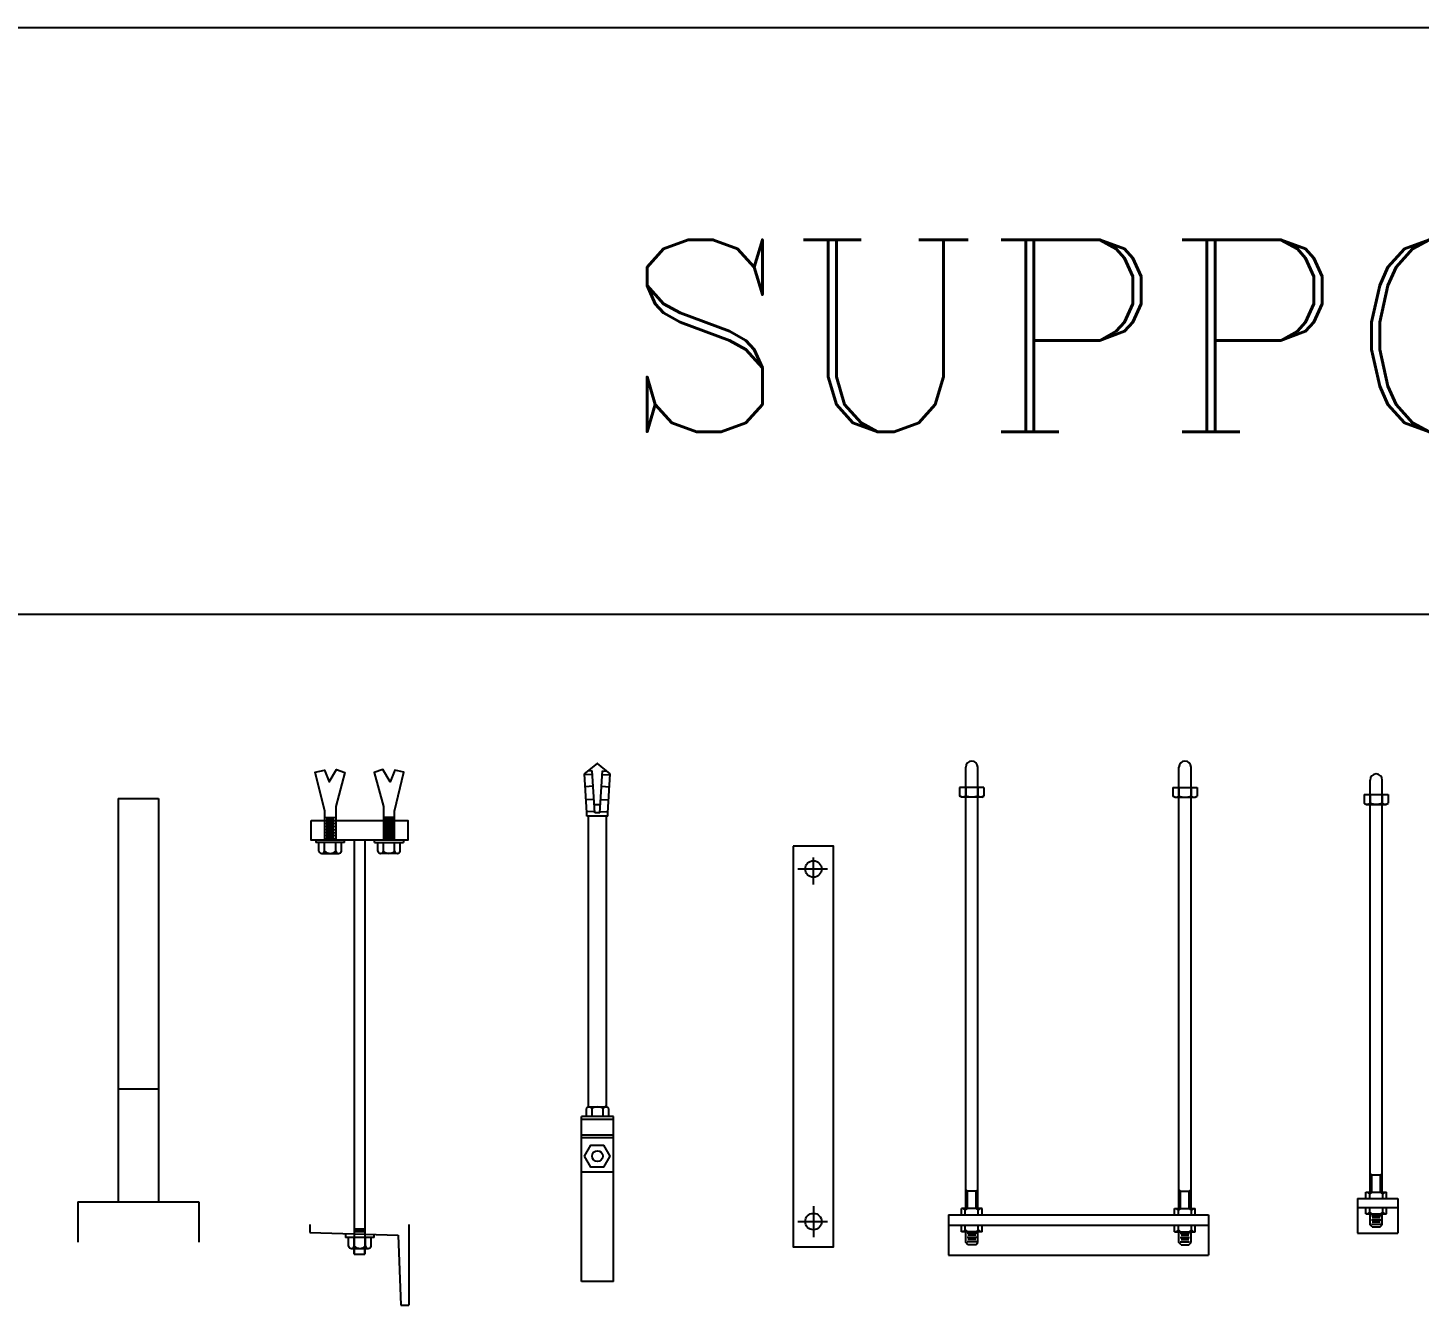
# Model space of a CAD drawing. Extents: x 462150 to 593348, y 35809 to 85242.
# Drawn here: x 521185 to 522910, y 63982 to 65566 of the extents above; entities that cross this region are included whole.
import ezdxf

# ---------------------------------------------------------------- set-up
doc = ezdxf.new("R2010")
doc.units = 0
doc.header["$LTSCALE"] = 500
doc.header["$MEASUREMENT"] = 0
for name, color, linetype in [('AC-SDUCT', 6, 'Continuous'), ('DIMENSION', 150, 'Continuous'), ('MH-SUPORT', 1, 'Continuous'), ('MNUTS', 2, 'Continuous'), ('PL-W-TEXT', 7, 'Continuous'), ('WATER-SUPPORT', 131, 'Continuous')]:
    doc.layers.add(name, color=color, linetype=linetype)
doc.styles.add('FF-LOOP', font='romanc.shx', dxfattribs={"height": 2})

# ---------------------------------------------------------------- blocks, each defined once
blk = doc.blocks.new('NUT')
at = {"layer": 'MNUTS'}
for p, q in [((-270, 0), (270, 0)), ((270, 0), (270, -194)), ((-270, 0), (-270, -194)), ((-225, -220), (-270, -194)), ((-225, -220), (225, -220)), ((-135, 0), (-135, -194)), ((135, 0), (135, -194)), ((225, -220), (270, -194))]:
    blk.add_line(p, q, dxfattribs=at)
for centre, radius, start, end in [((-202, -107), 110, 236.1889, 307.433), ((0, 209), 425, 251.4608, 288.5114), ((202, -107), 110, 232.567, 303.8111)]:
    blk.add_arc(centre, radius, start, end, dxfattribs=at)
blk = doc.blocks.new('A$C7FF643E4')
at = {"layer": 'WATER-SUPPORT', "color": 4, "ltscale": 150}
for p, q in [((-1.33, 24.41), (6.1, 30.32)), ((0, 1.92), (-1.33, 24.41)), ((3.26, 24), (-1.33, 23.74)), ((3.14, 26.09), (0.57, 25.95)), ((4.59, 2.06), (3.14, 26.09)), ((13.52, 24.41), (6.1, 30.32)), ((7.57, 2.06), (9.02, 26.09)), ((8.9, 24), (13.49, 23.74)), ((9.02, 26.09), (11.59, 25.95)), ((12.16, 1.92), (13.52, 24.41)), ((3.64, 17.23), (-0.94, 16.97)), ((8.52, 17.23), (13.1, 16.97)), ((4.08, 9.69), (-0.51, 9.43)), ((8.08, 9.69), (12.67, 9.43)), ((4.39, 2.82), (-0.04, 2.57)), ((0, 0), (0, 1.92)), ((12.16, 0), (0, 0)), ((7.92, 6.59), (4.24, 6.59)), ((7.57, 2.06), (4.59, 2.06)), ((7.77, 2.82), (12.2, 2.57)), ((12.16, 0), (12.16, 1.92))]:
    blk.add_line(p, q, dxfattribs=at)
blk.add_arc((6.08, 30.3), 0.0237, 46.32776, 133.67224, dxfattribs=at)
blk = doc.blocks.new('A$C32356EED')
at = {"layer": 'DIMENSION', "color": 0}
blk.add_lwpolyline([(-61, 0), (-31.2, 51.6), (28.4, 51.6), (58.1, 0), (28.4, -51.6), (-31.2, -51.6)], close=True, dxfattribs=at)
at = {"layer": 'MNUTS', "color": 7, "lineweight": -3}
blk.add_circle((0, 0), 25.7, dxfattribs=at)

msp = doc.modelspace()

# ---------------------------------------------------------------- linework, layer by layer
for p, q in [((532372.4, 65565.7), (512331.7, 65565.7)), ((532372.4, 64838.2), (512331.7, 64838.2)), ((521904.2, 64588.1, 0), (521878, 64588.1, 0)), ((521880.3, 64227.6, 0), (521880.3, 64588.1, 0)), ((521902.3, 64227.6, 0), (521902.3, 64588.1, 0)), ((521877.4, 64225.8), (521877.4, 64215.8)), ((521902.3, 64227.6), (521880.3, 64227.6)), ((521884.5, 64225.9), (521884.5, 64215.7)), ((521898.1, 64225.9), (521898.1, 64215.7)), ((521900.1, 64227.6), (521902.3, 64229.8)), ((521905.2, 64215.8), (521905.2, 64225.8)), ((521911.3, 64215.8), (521871.3, 64215.8)), ((521871.3, 64011.3), (521871.3, 64215.8)), ((521871.3, 64212.5), (521911.3, 64212.5)), ((521911.3, 64011.3), (521911.3, 64215.8)), ((521911.3, 64192.8), (521871.3, 64192.8)), ((521911.3, 64189.3), (521871.3, 64189.3)), ((521911.3, 64146.7), (521871.3, 64146.7)), ((521911.3, 64011.3), (521871.3, 64011.3))]:
    msp.add_line(p, q)
for centre, radius, start, end in [((521880.9, 64223.2), 4.44, 37.271, 142.9853), ((521891.3, 64213.6), 14.1, 60.9191, 119.0809), ((521901.7, 64223.2), 4.44, 37.0147, 142.729)]:
    msp.add_arc(centre, radius, start, end)
at = {"layer": 'AC-SDUCT', "color": 1}
for p, q in [((521297.1, 64610.2), (521347.1, 64610.2)), ((521297.1, 64610.2), (521297.1, 64110.2)), ((521347.1, 64610.2), (521347.1, 64110.2)), ((521297.1, 64250.2), (521347.1, 64250.2)), ((521247.1, 64110.2), (521397.1, 64110.2)), ((521247.1, 64110.2), (521247.1, 64060.2)), ((521397.1, 64110.2), (521397.1, 64060.2))]:
    msp.add_line(p, q, dxfattribs=at)
at = {"layer": 'MH-SUPORT'}
for p, q in [((522347.8, 64102), (522347.8, 64649)), ((522362.8, 64102), (522362.8, 64649)), ((522612.2, 64102), (522612.2, 64649)), ((522627.2, 64102), (522627.2, 64649)), ((522849.3, 64122.2), (522849.3, 64633.1)), ((522864.3, 64122.2), (522864.3, 64633.1)), ((521553.1, 64586.9), (521566.7, 64586.5)), ((521639.7, 64586.9), (521626, 64586.5)), ((521553.1, 64583.2), (521566.7, 64582.7)), ((521553.1, 64579.5), (521566.7, 64579)), ((521553.1, 64575.7), (521566.7, 64575.3)), ((521553.1, 64572), (521566.7, 64571.5)), ((521553.1, 64568.3), (521566.7, 64567.8)), ((521554.8, 64585), (521565, 64584.7)), ((521554.8, 64581.3), (521565, 64580.9)), ((521554.8, 64577.5), (521565, 64577.2)), ((521554.8, 64573.8), (521565, 64573.5)), ((521554.8, 64570.1), (521565, 64569.7)), ((521639.7, 64583.2), (521626, 64582.7)), ((521639.7, 64579.5), (521626, 64579)), ((521639.7, 64575.7), (521626, 64575.3)), ((521639.7, 64572), (521626, 64571.5)), ((521639.7, 64568.3), (521626, 64567.8)), ((521637.9, 64585), (521627.7, 64584.7)), ((521637.9, 64581.3), (521627.7, 64580.9)), ((521637.9, 64577.5), (521627.7, 64577.2)), ((521637.9, 64573.8), (521627.7, 64573.5)), ((521637.9, 64570.1), (521627.7, 64569.7)), ((521542, 64558.4), (521542, 64555.7)), ((521577.7, 64555.7), (521542, 64555.7)), ((521546, 64544.9), (521546, 64555.7)), ((521552.9, 64544.9), (521552.9, 64555.7)), ((521553.1, 64564.5), (521566.7, 64564.1)), ((521553.1, 64560.8), (521566.7, 64560.3)), ((521554.8, 64566.4), (521565, 64566)), ((521554.8, 64562.6), (521565, 64562.3)), ((521566.8, 64544.9), (521566.8, 64555.7)), ((521573.8, 64544.9), (521573.8, 64555.7)), ((521577.7, 64555.7), (521577.7, 64558.4)), ((521589.6, 64558.4), (521589.6, 64045)), ((521603, 64558.4), (521603, 64045)), ((521615, 64555.7), (521615, 64558.4)), ((521615, 64555.7), (521650.7, 64555.7)), ((521618.9, 64544.9), (521618.9, 64555.7)), ((521625.9, 64544.9), (521625.9, 64555.7)), ((521639.7, 64564.5), (521626, 64564.1)), ((521639.7, 64560.8), (521626, 64560.3)), ((521637.9, 64566.4), (521627.7, 64566)), ((521637.9, 64562.6), (521627.7, 64562.3)), ((521639.8, 64544.9), (521639.8, 64555.7)), ((521646.7, 64544.9), (521646.7, 64555.7)), ((521650.7, 64558.4), (521650.7, 64555.7)), ((521549.5, 64542.1), (521570.3, 64542.1)), ((521643.2, 64542.1), (521622.4, 64542.1)), ((522159.1, 64503.4), (522159.1, 64537.2)), ((522139.7, 64522.8), (522176.3, 64522.8)), ((522851.4, 64143.6), (522849.3, 64145.3)), ((522851.4, 64143.6), (522862.1, 64143.6)), ((522851.4, 64122.2), (522851.4, 64143.6)), ((522864.3, 64145.3), (522862.1, 64143.6)), ((522862.1, 64122.2), (522862.1, 64143.6)), ((522347.8, 64125.2), (522350, 64123.4)), ((522360.7, 64123.4), (522350, 64123.4)), ((522350, 64102), (522350, 64123.4)), ((522360.7, 64123.4), (522362.8, 64125.2)), ((522360.7, 64102), (522360.7, 64123.4)), ((522614.3, 64123.4), (522612.2, 64125.2)), ((522614.3, 64123.4), (522625, 64123.4)), ((522614.3, 64102), (522614.3, 64123.4)), ((522627.2, 64125.2), (522625, 64123.4)), ((522625, 64102), (522625, 64123.4)), ((522843.9, 64122.2), (522869.6, 64122.2)), ((522845, 64122.2), (522843.9, 64121.1)), ((522843.9, 64114.1), (522843.9, 64122.2)), ((522848.7, 64120), (522846.1, 64122.2)), ((522851.4, 64122.2), (522848.7, 64120)), ((522848.7, 64114.1), (522848.7, 64122.2)), ((522864.8, 64120), (522862.1, 64122.2)), ((522867.5, 64122.2), (522864.8, 64120)), ((522864.8, 64114.1), (522864.8, 64122.2)), ((522869.6, 64121.1), (522868.6, 64122.2)), ((522869.6, 64114.1), (522869.6, 64122.2)), ((522159.1, 64104.8), (522159.1, 64066.4)), ((522833.4, 64114.1), (522883.4, 64114.1)), ((522833.4, 64114.1), (522833.4, 64071.1)), ((522833.4, 64103), (522883.4, 64103)), ((522843.9, 64095), (522843.9, 64103)), ((522848.7, 64095), (522848.7, 64103)), ((522864.8, 64095), (522864.8, 64103)), ((522869.6, 64095), (522869.6, 64103)), ((522883.4, 64114.1), (522883.4, 64071.1)), ((522139.7, 64085.6), (522176.3, 64085.6)), ((522326.3, 64094), (522648.7, 64094)), ((522326.3, 64094), (522326.3, 64044)), ((522368.2, 64102), (522342.5, 64102)), ((522342.5, 64100.9), (522343.6, 64102)), ((522342.5, 64094), (522342.5, 64102)), ((522344.6, 64102), (522347.3, 64099.9)), ((522347.3, 64099.9), (522350, 64102)), ((522347.3, 64094), (522347.3, 64102)), ((522360.7, 64102), (522363.4, 64099.9)), ((522363.4, 64099.9), (522366.1, 64102)), ((522363.4, 64094), (522363.4, 64102)), ((522367.1, 64102), (522368.2, 64100.9)), ((522368.2, 64094), (522368.2, 64102)), ((522606.8, 64102), (522632.5, 64102)), ((522607.9, 64102), (522606.8, 64100.9)), ((522606.8, 64094), (522606.8, 64102)), ((522611.6, 64099.9), (522608.9, 64102)), ((522614.3, 64102), (522611.6, 64099.9)), ((522611.6, 64094), (522611.6, 64102)), ((522627.7, 64099.9), (522625, 64102)), ((522630.4, 64102), (522627.7, 64099.9)), ((522627.7, 64094), (522627.7, 64102)), ((522632.5, 64100.9), (522631.4, 64102)), ((522632.5, 64094), (522632.5, 64102)), ((522648.7, 64094), (522648.7, 64044)), ((522843.9, 64096.1), (522845, 64095)), ((522843.9, 64095), (522869.6, 64095)), ((522848.7, 64097.1), (522846.1, 64095)), ((522851.4, 64095), (522848.7, 64097.1)), ((522849.3, 64081.6), (522849.3, 64095)), ((522851, 64093.2), (522862.6, 64093.2)), ((522851, 64087.8), (522862.6, 64087.8)), ((522851.9, 64090.5), (522861.6, 64090.5)), ((522851.9, 64085.2), (522861.6, 64085.2)), ((522864.8, 64097.1), (522862.1, 64095)), ((522864.3, 64081.6), (522864.3, 64095)), ((522867.5, 64095), (522864.8, 64097.1)), ((522868.6, 64095), (522869.6, 64096.1)), ((521534.6, 64081.9), (521534.6, 64071.9)), ((521534.6, 64071.9), (521644.1, 64068.6)), ((521578.8, 64070.6), (521578.8, 64065.8)), ((521589.6, 64076.9), (521603.3, 64076.4)), ((521589.6, 64073.1), (521603.3, 64072.7)), ((521591.4, 64074.9), (521601.6, 64074.6)), ((521614.5, 64065.8), (521614.5, 64069.5)), ((521644.1, 64068.6), (521647.5, 63981.9)), ((521657.5, 64081.9), (521657.5, 63981.9)), ((522326.3, 64081.1), (522648.7, 64081.1)), ((522342.5, 64073), (522342.5, 64081.1)), ((522343.6, 64073), (522342.5, 64074.1)), ((522368.2, 64073), (522342.5, 64073)), ((522344.6, 64073), (522347.3, 64075.2)), ((522347.3, 64073), (522347.3, 64081.1)), ((522347.3, 64075.2), (522350, 64073)), ((522347.8, 64059.6), (522347.8, 64073)), ((522361.1, 64071.2), (522349.6, 64071.2)), ((522360.2, 64068.6), (522350.5, 64068.6)), ((522360.7, 64073), (522363.4, 64075.2)), ((522362.8, 64059.6), (522362.8, 64073)), ((522363.4, 64073), (522363.4, 64081.1)), ((522363.4, 64075.2), (522366.1, 64073)), ((522368.2, 64074.1), (522367.1, 64073)), ((522368.2, 64073), (522368.2, 64081.1)), ((522606.8, 64073), (522606.8, 64081.1)), ((522606.8, 64074.1), (522607.9, 64073)), ((522606.8, 64073), (522632.5, 64073)), ((522611.6, 64075.2), (522608.9, 64073)), ((522611.6, 64073), (522611.6, 64081.1)), ((522614.3, 64073), (522611.6, 64075.2)), ((522612.2, 64059.6), (522612.2, 64073)), ((522613.9, 64071.2), (522625.4, 64071.2)), ((522614.8, 64068.6), (522624.5, 64068.6)), ((522627.7, 64075.2), (522625, 64073)), ((522627.2, 64059.6), (522627.2, 64073)), ((522627.7, 64073), (522627.7, 64081.1)), ((522630.4, 64073), (522627.7, 64075.2)), ((522631.4, 64073), (522632.5, 64074.1)), ((522632.5, 64073), (522632.5, 64081.1)), ((522833.4, 64071.1), (522883.4, 64071.1)), ((522851.9, 64078.9), (522849.3, 64081.6)), ((522851, 64082.5), (522862.6, 64082.5)), ((522851.9, 64078.9), (522861.6, 64078.9)), ((522861.6, 64078.9), (522864.3, 64081.6)), ((521614.5, 64065.8), (521578.8, 64065.8)), ((521582.8, 64055.1), (521582.8, 64065.8)), ((521586.2, 64052.3), (521607.1, 64052.3)), ((521589.6, 64045), (521589.6, 64052.3)), ((521589.7, 64055.1), (521589.7, 64065.8)), ((521603, 64045), (521603, 64052.3)), ((521603.6, 64055.1), (521603.6, 64065.8)), ((521610.6, 64055.1), (521610.6, 64065.8)), ((522350.5, 64056.9), (522347.8, 64059.6)), ((522361.1, 64065.9), (522349.6, 64065.9)), ((522361.1, 64060.5), (522349.6, 64060.5)), ((522360.2, 64063.2), (522350.5, 64063.2)), ((522360.2, 64056.9), (522350.5, 64056.9)), ((522360.2, 64056.9), (522362.8, 64059.6)), ((522614.8, 64056.9), (522612.2, 64059.6)), ((522613.9, 64065.9), (522625.4, 64065.9)), ((522613.9, 64060.5), (522625.4, 64060.5)), ((522614.8, 64063.2), (522624.5, 64063.2)), ((522614.8, 64056.9), (522624.5, 64056.9)), ((522624.5, 64056.9), (522627.2, 64059.6)), ((521589.6, 64045), (521603, 64045)), ((522326.3, 64044), (522648.7, 64044)), ((521647.5, 63981.9), (521657.5, 63981.9))]:
    msp.add_line(p, q, dxfattribs=at)
for points in [[(521553.1, 64558.4), (521553.1, 64594.6), (521541.4, 64642.8), (521552.8, 64645.5), (521558.6, 64631), (521567.7, 64646.3), (521578.2, 64642.4), (521566.7, 64600.4), (521566.7, 64558.4)], [(521639.7, 64558.4), (521639.7, 64594.6), (521651.3, 64642.8), (521639.9, 64645.5), (521634.1, 64631), (521625.1, 64646.3), (521614.5, 64642.4), (521626, 64600.4), (521626, 64558.4)]]:
    msp.add_lwpolyline(points, dxfattribs=at)
for points in [[(521536.4, 64582.8), (521656.3, 64582.8), (521656.3, 64558.4), (521536.4, 64558.4)], [(522134.1, 64550.9), (522134.1, 64054.2), (522184.1, 64054.2), (522184.1, 64550.9)]]:
    msp.add_lwpolyline(points, close=True, dxfattribs=at)
for centre in [(522159.1, 64522.8), (522159.1, 64085.6)]:
    msp.add_circle(centre, 10.2, dxfattribs=at)
for centre, radius, start, end in [((522355.3, 64649), 7.5, 0, 180), ((522619.7, 64649), 7.5, 0, 180), ((522856.8, 64633.1), 7.5, 0, 180), ((521549.5, 64545.7), 3.56, 192.7533, 347.2467), ((521559.9, 64552.2), 10.1, 226.4723, 313.5277), ((521570.3, 64545.7), 3.56, 192.7533, 347.2467), ((521622.4, 64545.7), 3.56, 192.7533, 347.2467), ((521632.8, 64552.2), 10.1, 226.4723, 313.5277), ((521643.2, 64545.7), 3.56, 192.7533, 347.2467), ((521586.2, 64055.8), 3.56, 192.7533, 347.2467), ((521596.7, 64062.4), 10.1, 226.4723, 313.5277), ((521607.1, 64055.8), 3.56, 192.7533, 347.2467)]:
    msp.add_arc(centre, radius, start, end, dxfattribs=at)

# ---------------------------------------------------------------- block references
at = {"xscale": 2.159999999916181, "yscale": 2.159999999916181, "zscale": 2.159999999916181, "rotation": 1.235204929999999e-08}
msp.add_blockref('A$C7FF643E4', (521878, 64588.1, 0), dxfattribs=at)
at = {"xscale": 0.261574438540265, "yscale": 0.261574438540265, "zscale": 0.261574438540265}
msp.add_blockref('A$C32356EED', (521891.3, 64166.7), dxfattribs=at)
at = {"layer": 'MH-SUPORT'}
for p, xscale, yscale, zscale in [((522355.3, 64624), -0.05555555550381541, 0.0555555555620231, 0.0555555555553762), ((522619.7, 64624), 0.05555555550381541, 0.05555555550381541, 0.05555555550381541), ((522856.8, 64615.1), 0.05555555550381541, 0.05555555550381541, 0.05555555550381541)]:
    msp.add_blockref('NUT', p, dxfattribs=dict(at, xscale=xscale, yscale=yscale, zscale=zscale))

# ---------------------------------------------------------------- texts
at = {"layer": 'PL-W-TEXT', "style": 'FF-LOOP'}
msp.add_text('SUPPORT', height=238.14, dxfattribs=at).set_placement((521922.2, 65064.8, 0))

doc.saveas('drawing.dxf')
